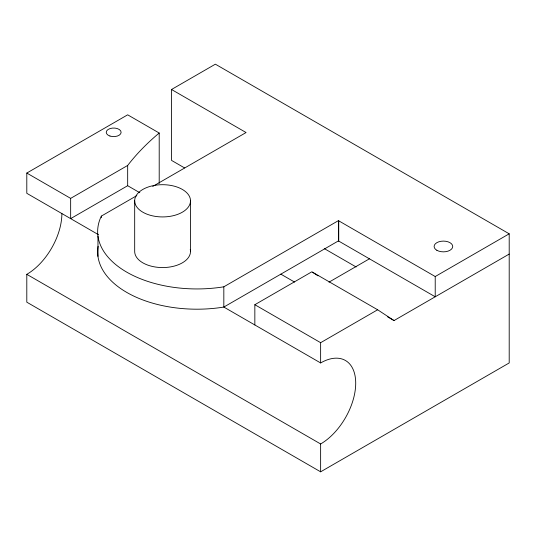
<?xml version="1.0" encoding="UTF-8"?>
<svg xmlns="http://www.w3.org/2000/svg" width="536" height="536" viewBox="0 0 536 536"><rect width="100%" height="100%" fill="white"/><g stroke="black" fill="none" stroke-linecap="round" stroke-linejoin="round"><path stroke-width="0.8" d="M26.8 173.054L127.669 114.818L159.205 133.029L156.385 135.414A345.532 199.493 0 0 0 127.669 165.457L70.652 198.374L26.8 173.054L26.8 193.308L98.497 234.701M184.552 167.915L171.52 160.391L171.52 89.499L215.371 64.179L509.2 233.817L509.2 362.946L320.629 471.821L26.8 302.183L26.8 274.332A49.614 28.643 -60 0 0 61.881 213.562M139.802 192.719L127.669 185.711L70.652 218.628L70.652 198.374M101.351 217.716L101.351 216.095L136.807 195.627M152.727 186.434L246.071 132.539L171.52 89.499M101.351 216.095A99.321 57.339 0 0 0 126.744 272.147A99.321 57.339 0 0 0 223.827 286.807L338.417 220.644L435.219 276.536L509.2 233.817M435.219 276.536L435.219 296.79L338.417 240.905L223.827 307.061A99.321 57.339 0 0 1 98.121 246.285M254.841 324.97L254.841 304.709L311.851 271.799L377.639 309.775L394.034 320.562L509.2 254.071M328.977 282.171L369.431 258.808M254.841 304.709L320.629 342.692L377.639 309.775M324.273 248.583L356.125 266.975M387.528 316.81L394.034 320.562M280.837 274.144L294.545 282.057M320.629 471.821L320.629 443.969A49.614 28.643 -60 0 0 355.71 383.2A49.614 28.643 -60 0 0 320.629 362.946L223.827 307.061L223.827 286.807M26.8 274.332L320.629 443.969M312.535 272.248L318.002 275.846M338.739 220.832L338.739 241.086M338.417 220.644L338.417 240.905M320.629 342.692L320.629 362.946M190.501 200.812A27.912 16.114 0 0 1 148.633 214.769A27.912 16.114 0 0 1 148.633 186.856A27.912 16.114 0 0 1 190.501 200.812L190.501 251.451M159.205 133.029L159.205 183.433M134.683 200.812L134.683 251.451A27.912 16.114 0 0 0 164.418 267.531A27.912 16.114 0 0 0 190.26 249.347M127.669 165.457L127.669 185.711M97.967 236.142L97.967 256.396M436.84 250.279A9.306 5.373 0 0 0 452.404 247.867A9.306 5.373 0 0 0 441.007 241.287A9.306 5.373 0 0 0 436.84 250.279M109.96 136.044A7.444 4.295 0 0 0 121.123 132.325A7.444 4.295 0 0 0 109.96 128.607A7.444 4.295 0 0 0 109.96 136.044"/></g></svg>
